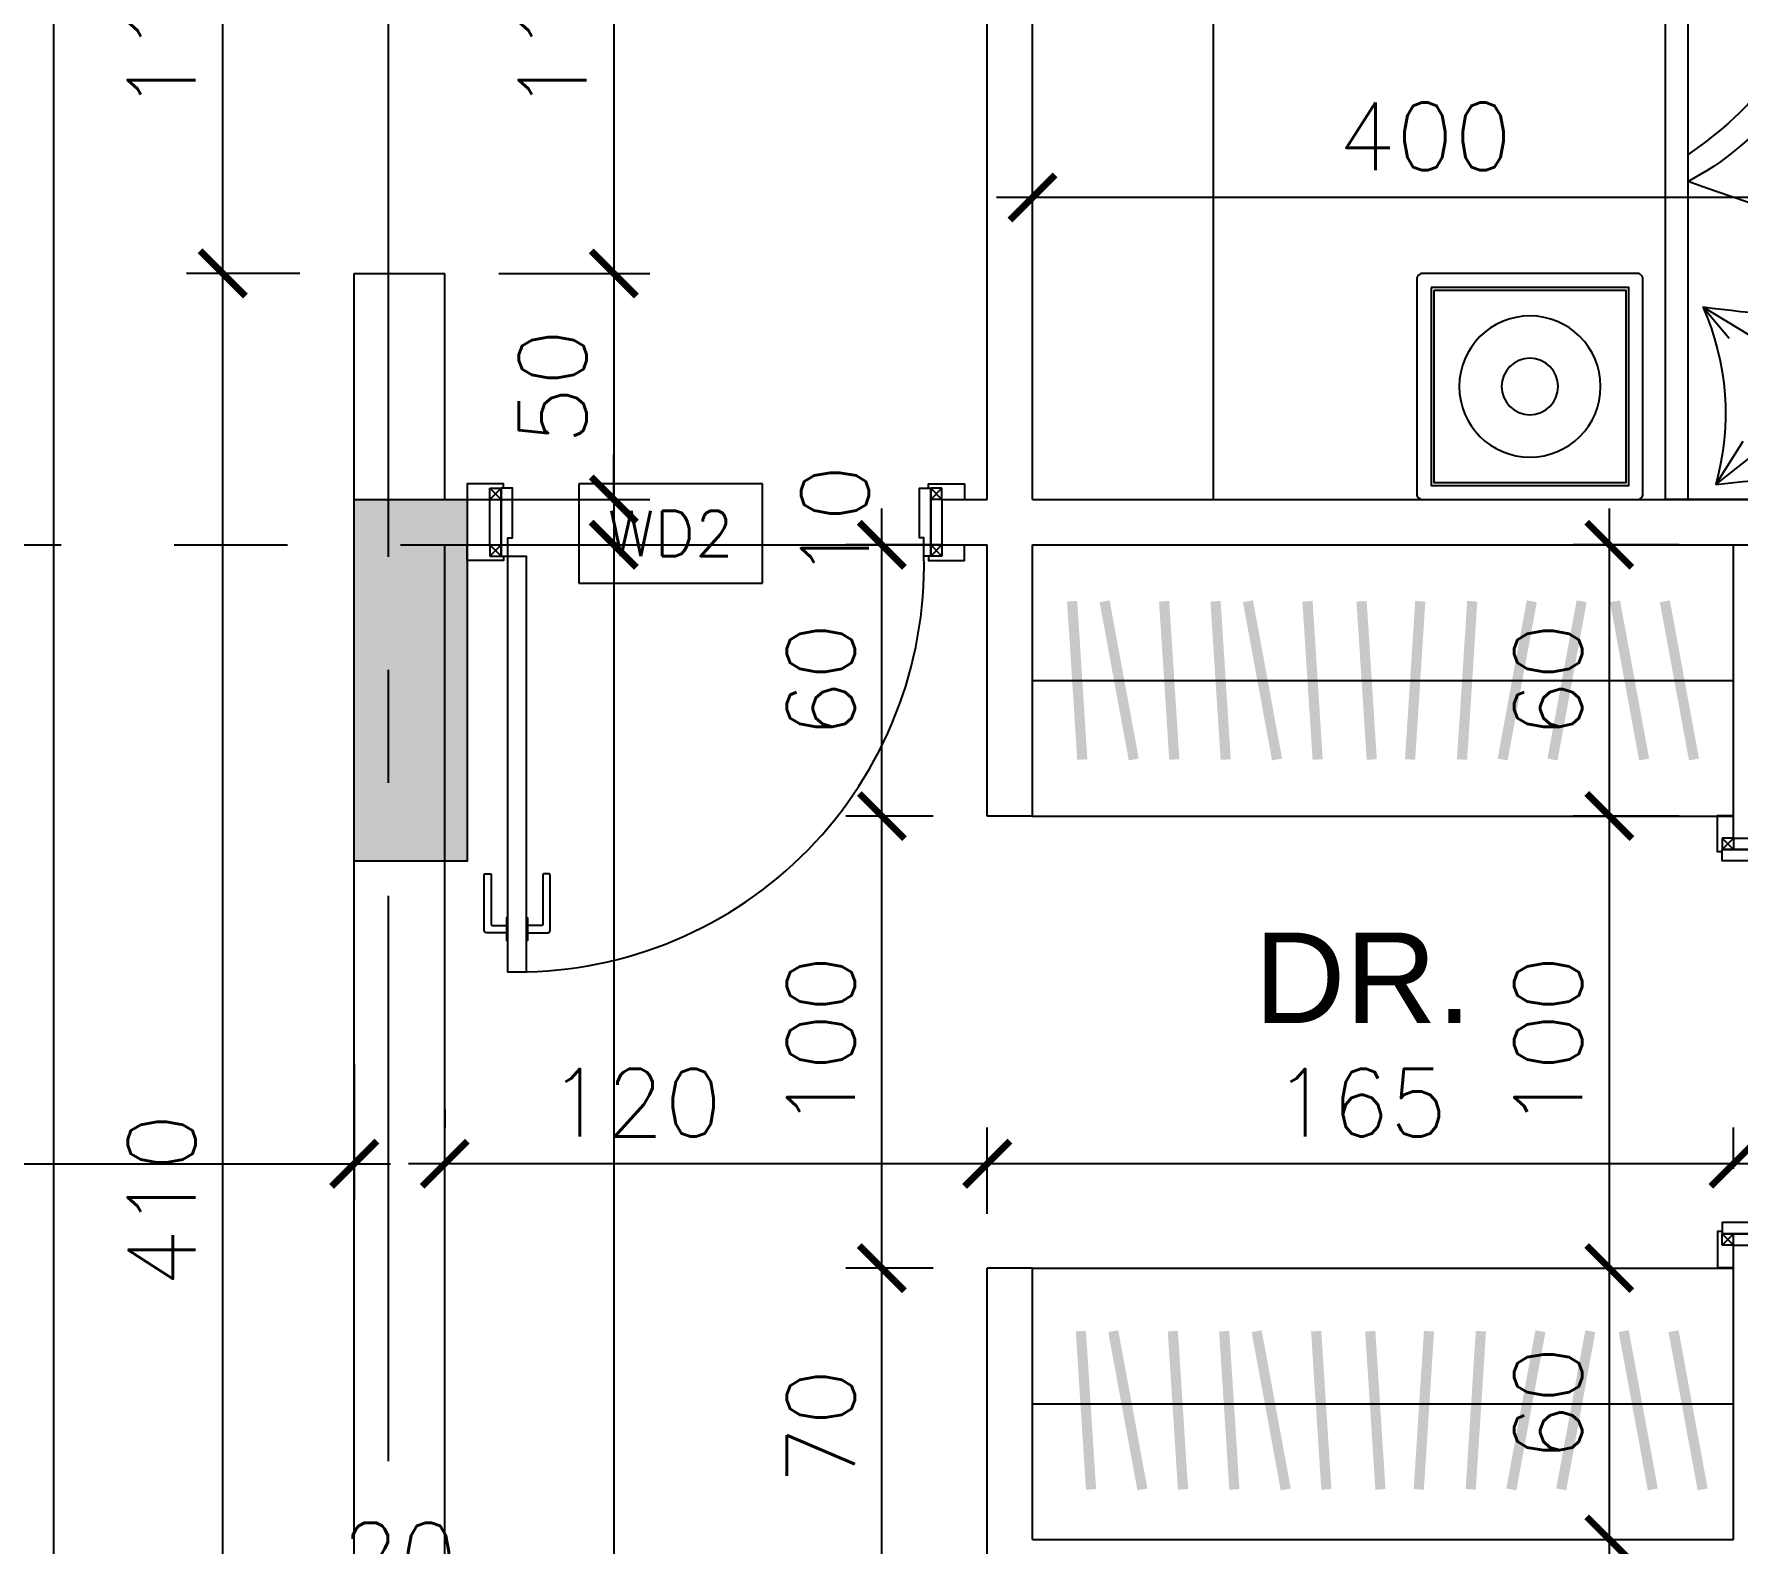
# Model space of a CAD drawing. Header units: centimetres. Extents: x -3744 to 3813, y -6963 to 3597.
# Drawn here: x -945.8 to -569, y 1252 to 1586 of the extents above; entities that cross this region are included whole.
import ezdxf

# ---------------------------------------------------------------- set-up
doc = ezdxf.new("R2010")
doc.units = ezdxf.units.CM
doc.header["$LTSCALE"] = 100
doc.header["$MEASUREMENT"] = 0
doc.linetypes.add('GRID$0$GRID$0$XREF GRID$0$GRIDS$0$CENTER', pattern=[2, 1.25, -0.25, 0.25, -0.25])
for name, color, linetype in [('A0-01 FLOOR PLANS$0$CAB', 1, 'Continuous'), ('A0-01 FLOOR PLANS$0$CABINET', 4, 'Continuous'), ('A0-01 FLOOR PLANS$0$CAR', 1, 'Continuous'), ('A0-01 FLOOR PLANS$0$DIM IN', 1, 'Continuous'), ('A0-01 FLOOR PLANS$0$DOOR', 1, 'Continuous'), ('A0-01 FLOOR PLANS$0$FURNITURE', 111, 'Continuous'), ('A0-01 FLOOR PLANS$0$TEXT', 3, 'Continuous'), ('A0-01 FLOOR PLANS$0$TEXT-SCHED', 3, 'Continuous'), ('A0-01 FLOOR PLANS$0$WALL-01', 7, 'Continuous'), ('A0-01 FLOOR PLANS$0$WINDOW', 1, 'Continuous'), ('GRID$0$XREF GRID', 11, 'GRID$0$GRID$0$XREF GRID$0$GRIDS$0$CENTER'), ('SOURROUNDING$0$DIM IN', 1, 'Continuous'), ('SOURROUNDING$0$KERBSTONE', 11, 'Continuous'), ('WALL-03', 2, 'Continuous'), ('XREF GF COL$0$COLUMN', 6, 'Continuous'), ('XREF GF COL$0$COLUMN HATCH', 201, 'Continuous')]:
    doc.layers.add(name, color=color, linetype=linetype)
doc.styles.add('A0-01 FLOOR PLANS$0$22', font='romans.shx')
doc.styles.add('A0-01 FLOOR PLANS$0$A0-01 GROUND FLOOR PLAN - For Entry modification$0$ROMANS', font='romans')
doc.styles.add('A0-01 FLOOR PLANS$0$ART-PS-1', font='arial.ttf', dxfattribs={"height": 20})
doc.dimstyles.new('A0-01 FLOOR PLANS$0$100', dxfattribs={"dimtxt": 15, "dimasz": 10, "dimexe": 8, "dimexo": 12, "dimgap": 6, "dimtad": 1, "dimdec": 0, "dimzin": 0, "dimdsep": 46, "dimtxsty": 'A0-01 FLOOR PLANS$0$22', "dimblk": 'A0-01 FLOOR PLANS$0$_ARCHTICK', "dimcen": 30, "dimdle": 8, "dimclrd": 1, "dimclre": 1, "dimclrt": 2, "dimadec": 0, "dimazin": 0, "dimtfac": 1, "dimtdec": 0, "dimtmove": 2, "dimatfit": 3, "dimldrblk": 'A0-01 FLOOR PLANS$0$_OBLIQUE', "dimfxl": 100, "dimtolj": 1, "dimtzin": 0, "dimarcsym": 0})
doc.dimstyles.new('A0-01 FLOOR PLANS$0$A0-01 GROUND FLOOR PLAN - For Entry modification$0$text', dxfattribs={"dimtxt": 18, "dimasz": 10, "dimexe": 10, "dimexo": 10, "dimgap": -6, "dimtad": 1, "dimtih": 1, "dimtoh": 1, "dimdec": 0, "dimdsep": 46, "dimtxsty": 'A0-01 FLOOR PLANS$0$A0-01 GROUND FLOOR PLAN - For Entry modification$0$ROMANS', "dimblk1": 'A0-01 FLOOR PLANS$0$A0-01 GROUND FLOOR PLAN - For Entry modification$0$_ARCHTICK', "dimblk2": 'A0-01 FLOOR PLANS$0$A0-01 GROUND FLOOR PLAN - For Entry modification$0$_ARCHTICK', "dimsah": 1, "dimcen": 25, "dimdle": 10, "dimse1": 1, "dimse2": 1, "dimsd1": 1, "dimsd2": 1, "dimclrd": 1, "dimclre": 1, "dimclrt": 2, "dimadec": 0, "dimazin": 0, "dimtfac": 1, "dimtdec": 0, "dimtmove": 2, "dimatfit": 3, "dimldrblk": 'A0-01 FLOOR PLANS$0$A0-01 GROUND FLOOR PLAN - For Entry modification$0$_ARCHTICK', "dimfxl": 1, "dimtolj": 1, "dimtzin": 0, "dimarcsym": 0})

# ---------------------------------------------------------------- blocks, each defined once
blk = doc.blocks.new('XREF GF COL')
at = {"layer": 'XREF GF COL$0$COLUMN HATCH'}
blk.add_hatch(color=256, dxfattribs=at).paths.add_polyline_path([(-11264.7, 1448), (-11289.7, 1448), (-11289.7, 1368), (-11264.7, 1368)])
at = {"layer": 'XREF GF COL$0$COLUMN'}
blk.add_lwpolyline([(-11289.7, 1448), (-11264.7, 1448), (-11264.7, 1368), (-11289.7, 1368)], close=True, dxfattribs=at)
blk = doc.blocks.new('GRID')
at = {"layer": 'GRID$0$XREF GRID'}
for p, q in [((-972.5, 2960.33, 0), (-972.5, 522.76)), ((-1969.8, 1438), (-230.24, 1438))]:
    blk.add_line(p, q, dxfattribs=at)
blk = doc.blocks.new('A0-01 FLOOR PLANS$0$Fur_Bed_200x160_01')
for p, q in [((-68.91, -3.34), (-58.12, -11.81)), ((-68.91, -3.34), (-62.83, -12.93)), ((-4.67, -3.34), (-17.88, -10.68)), ((-4.67, -3.34), (-11.07, -13.05)), ((4.67, -3.34), (11.07, -13.05)), ((4.67, -3.34), (17.88, -10.68)), ((68.91, -3.34), (58.12, -11.81)), ((68.91, -3.34), (62.83, -12.93)), ((-71.79, -42.65), (-65.95, -35.73)), ((-71.79, -42.65), (-61.28, -36.25)), ((-4.67, -42.65), (-18.75, -34.35)), ((4.67, -42.65), (18.75, -34.35)), ((71.79, -42.65), (61.28, -36.25)), ((71.79, -42.65), (65.95, -35.73)), ((75, -54.06), (32.12, -54.06)), ((32.59, -145), (32.59, -54.06)), ((37.59, -195), (37.59, -54.06)), ((42.59, -145), (42.59, -54.06)), ((32.59, -145), (-75, -145)), ((75, -145), (42.59, -145)), ((-75, -150), (75, -150)), ((32.59, -155), (-75, -155)), ((32.59, -195), (32.59, -155)), ((75, -155), (42.59, -155)), ((42.59, -195), (42.59, -155))]:
    blk.add_line(p, q)
blk.add_lwpolyline([(-80, 0), (-80, -200), (80, -200), (80, 0)], close=True)
blk.add_lwpolyline([(-75, 0), (-75, -195), (75, -195), (75, 0)])
for points in [[(-71.79, -42.65, 0.175461), (-68.91, -3.34)], [(-68.91, -3.34, 0.059544), (-4.67, -3.34)], [(-4.67, -42.65, -0.248743), (-4.67, -3.34)], [(68.91, -3.34, -0.059544), (4.67, -3.34)], [(4.67, -42.65, 0.248743), (4.67, -3.34)], [(71.79, -42.65, -0.175461), (68.91, -3.34)], [(-71.79, -42.65, -0.069628), (-4.67, -42.65)], [(71.79, -42.65, 0.069628), (4.67, -42.65)], [(75, -49.06), (31.73, -49.06, 0.27978), (-43.93, -109.32, 0.210515), (-75, -70.38)]]:
    blk.add_lwpolyline(points, format="xyb")
for centre, radius, start, end in [((44.13, -388.98), 340.14, 92.0894, 110.5014), ((46.89, -148.7), 95.79, 98.8752, 160.4252), ((-122.14, -145.92), 84.06, 20.4105, 55.8901)]:
    blk.add_arc(centre, radius, start, end)
blk = doc.blocks.new('A0-01 FLOOR PLANS$0$CT2')
at = {"layer": 'A0-01 FLOOR PLANS$0$FURNITURE'}
blk.add_lwpolyline([(-0.88, -0.37), (-48.38, -0.37, -0.414214), (-49.63, 0.88), (-49.63, 48.38, -0.414214), (-48.38, 49.63), (-0.88, 49.63, -0.414214), (0.37, 48.38), (0.37, 0.88, -0.414214)], format="xyb", close=True, dxfattribs=at)
for points in [[(-2.76, 2.76), (-46.51, 2.76), (-46.51, 46.51), (-2.76, 46.51)], [(-3.38, 3.38), (-45.88, 3.38), (-45.88, 45.88), (-3.38, 45.88)]]:
    blk.add_lwpolyline(points, close=True, dxfattribs=at)
for radius in [15.62, 6.25]:
    blk.add_circle((-24.63, 24.63), radius, dxfattribs=at)
blk = doc.blocks.new('*D1930')
at = {"layer": 'A0-01 FLOOR PLANS$0$TEXT-SCHED', "color": 1, "lineweight": -2, "transparency": 16777216}
for p, q in [((-889.73, 1451.51), (-930.3, 1451.51)), ((-930.3, 1451.51), (-930.3, 1429.51)), ((-889.73, 1429.51), (-889.73, 1451.51)), ((-930.3, 1429.51), (-889.73, 1429.51))]:
    blk.add_line(p, q, dxfattribs=at)
at = {"layer": 'Defpoints', "color": 0, "transparency": 16777216}
blk.add_point((-910.01, 1440.51), dxfattribs=at)
blk.add_point((-910.01, 1440.51), dxfattribs=at)
blk.add_point((-910.01, 1440.51), dxfattribs=at)
at = {"layer": 'A0-01 FLOOR PLANS$0$TEXT-SCHED', "color": 2, "transparency": 16777216, "insert": (-910.01, 1440.51), "char_height": 8, "width": 47.1429, "attachment_point": 5, "style": 'A0-01 FLOOR PLANS$0$A0-01 GROUND FLOOR PLAN - For Entry modification$0$ROMANS'}
blk.add_mtext('\\A1;{\\H1.25x;WD2}', dxfattribs=at)
blk = doc.blocks.new('A0-01 FLOOR PLANS$0$A0-01 GROUND FLOOR PLAN - For Entry modification$0$_ARCHTICK')
at = {"color": 0, "linetype": 'ByBlock', "const_width": 0.15}
blk.add_lwpolyline([(-0.5, -0.5), (0.5, 0.5)], dxfattribs=at)
blk = doc.blocks.new('A0-01 FLOOR PLANS$0$_ARCHTICK')
at = {"color": 0, "linetype": 'ByBlock', "const_width": 0.15}
blk.add_lwpolyline([(-0.5, -0.5), (0.5, 0.5)], dxfattribs=at)
blk = doc.blocks.new('*D1956')
at = {"layer": 'A0-01 FLOOR PLANS$0$DIM IN', "color": 1, "lineweight": -2, "transparency": 16777216}
for p, q in [((-1046.47, 1080), (-1046.47, 2136.07)), ((-1036.85, 2128.07), (-1054.47, 2128.07)), ((-1036.85, 1088), (-1054.47, 1088))]:
    blk.add_line(p, q, dxfattribs=at)
at = {"layer": 'Defpoints', "color": 0, "transparency": 16777216}
for p in [(-1046.47, 2128.07), (-1024.85, 2128.07), (-1024.85, 1088)]:
    blk.add_point(p, dxfattribs=at)
at = {"layer": 'A0-01 FLOOR PLANS$0$DIM IN', "color": 1, "lineweight": -2, "transparency": 16777216, "xscale": 10, "yscale": 10, "zscale": 10}
for p, rotation in [((-1046.47, 2128.07), 90), ((-1046.47, 1088), 270)]:
    blk.add_blockref('A0-01 FLOOR PLANS$0$_ARCHTICK', p, dxfattribs=dict(at, rotation=rotation))
at = {"layer": 'A0-01 FLOOR PLANS$0$DIM IN', "color": 2, "transparency": 16777216, "insert": (-1059.97, 1608.04), "char_height": 15, "attachment_point": 5, "rotation": 90, "style": 'A0-01 FLOOR PLANS$0$22'}
blk.add_mtext('\\A1;1040', dxfattribs=at)
blk = doc.blocks.new('A0-01 FLOOR PLANS$0$_OBLIQUE')
at = {"color": 0, "linetype": 'ByBlock'}
blk.add_line((-0.5, -0.5), (0.5, 0.5), dxfattribs=at)
blk = doc.blocks.new('*D1909')
at = {"layer": 'A0-01 FLOOR PLANS$0$DIM IN', "color": 1, "lineweight": -2, "transparency": 16777216}
for p, q in [((-863.32, 1200), (-863.32, 1286)), ((-852, 1278), (-871.32, 1278)), ((-852, 1208), (-871.32, 1208))]:
    blk.add_line(p, q, dxfattribs=at)
at = {"layer": 'Defpoints', "color": 0, "transparency": 16777216}
for p in [(-863.32, 1278), (-840, 1278), (-840, 1208)]:
    blk.add_point(p, dxfattribs=at)
at = {"layer": 'A0-01 FLOOR PLANS$0$DIM IN', "color": 1, "lineweight": -2, "transparency": 16777216, "xscale": 10, "yscale": 10, "zscale": 10}
for p, rotation in [((-863.32, 1278), 90), ((-863.32, 1208), 270)]:
    blk.add_blockref('A0-01 FLOOR PLANS$0$_ARCHTICK', p, dxfattribs=dict(at, rotation=rotation))
at = {"layer": 'A0-01 FLOOR PLANS$0$DIM IN', "color": 2, "transparency": 16777216, "insert": (-876.82, 1243), "char_height": 15, "attachment_point": 5, "rotation": 90, "style": 'A0-01 FLOOR PLANS$0$22'}
blk.add_mtext('\\A1;70', dxfattribs=at)
blk = doc.blocks.new('*D1910')
at = {"layer": 'A0-01 FLOOR PLANS$0$DIM IN', "color": 1, "lineweight": -2, "transparency": 16777216}
for p, q in [((-863.32, 1270), (-863.32, 1386)), ((-852, 1378), (-871.32, 1378)), ((-852, 1278), (-871.32, 1278))]:
    blk.add_line(p, q, dxfattribs=at)
at = {"layer": 'Defpoints', "color": 0, "transparency": 16777216}
for p in [(-863.32, 1378), (-840, 1378), (-840, 1278)]:
    blk.add_point(p, dxfattribs=at)
at = {"layer": 'A0-01 FLOOR PLANS$0$DIM IN', "color": 1, "lineweight": -2, "transparency": 16777216, "xscale": 10, "yscale": 10, "zscale": 10}
for p, rotation in [((-863.32, 1378), 90), ((-863.32, 1278), 270)]:
    blk.add_blockref('A0-01 FLOOR PLANS$0$_ARCHTICK', p, dxfattribs=dict(at, rotation=rotation))
at = {"layer": 'A0-01 FLOOR PLANS$0$DIM IN', "color": 2, "transparency": 16777216, "insert": (-876.82, 1328), "char_height": 15, "attachment_point": 5, "rotation": 90, "style": 'A0-01 FLOOR PLANS$0$22'}
blk.add_mtext('\\A1;100', dxfattribs=at)
blk = doc.blocks.new('*D1911')
at = {"layer": 'A0-01 FLOOR PLANS$0$DIM IN', "color": 1, "lineweight": -2, "transparency": 16777216}
for p, q in [((-863.32, 1370), (-863.32, 1446)), ((-852, 1438), (-871.32, 1438)), ((-852, 1378), (-871.32, 1378))]:
    blk.add_line(p, q, dxfattribs=at)
at = {"layer": 'Defpoints', "color": 0, "transparency": 16777216}
for p in [(-863.32, 1438), (-840, 1438), (-840, 1378)]:
    blk.add_point(p, dxfattribs=at)
at = {"layer": 'A0-01 FLOOR PLANS$0$DIM IN', "color": 1, "lineweight": -2, "transparency": 16777216, "xscale": 10, "yscale": 10, "zscale": 10}
for p, rotation in [((-863.32, 1438), 90), ((-863.32, 1378), 270)]:
    blk.add_blockref('A0-01 FLOOR PLANS$0$_ARCHTICK', p, dxfattribs=dict(at, rotation=rotation))
at = {"layer": 'A0-01 FLOOR PLANS$0$DIM IN', "color": 2, "transparency": 16777216, "insert": (-876.82, 1408), "char_height": 15, "attachment_point": 5, "rotation": 90, "style": 'A0-01 FLOOR PLANS$0$22'}
blk.add_mtext('\\A1;60', dxfattribs=at)
blk = doc.blocks.new('*D1912')
at = {"layer": 'A0-01 FLOOR PLANS$0$DIM IN', "color": 1, "lineweight": -2, "transparency": 16777216}
for p, q in [((-702.45, 1446), (-702.45, 1370)), ((-687, 1438), (-710.45, 1438)), ((-687, 1378), (-710.45, 1378))]:
    blk.add_line(p, q, dxfattribs=at)
at = {"layer": 'Defpoints', "color": 0, "transparency": 16777216}
for p in [(-675, 1438), (-702.45, 1378), (-675, 1378)]:
    blk.add_point(p, dxfattribs=at)
at = {"layer": 'A0-01 FLOOR PLANS$0$DIM IN', "color": 1, "lineweight": -2, "transparency": 16777216, "xscale": 10, "yscale": 10, "zscale": 10}
for p, rotation in [((-702.45, 1438), 90), ((-702.45, 1378), 270)]:
    blk.add_blockref('A0-01 FLOOR PLANS$0$_ARCHTICK', p, dxfattribs=dict(at, rotation=rotation))
at = {"layer": 'A0-01 FLOOR PLANS$0$DIM IN', "color": 2, "transparency": 16777216, "insert": (-715.95, 1408), "char_height": 15, "attachment_point": 5, "rotation": 90, "style": 'A0-01 FLOOR PLANS$0$22'}
blk.add_mtext('\\A1;60', dxfattribs=at)
blk = doc.blocks.new('*D1913')
at = {"layer": 'A0-01 FLOOR PLANS$0$DIM IN', "color": 1, "lineweight": -2, "transparency": 16777216}
for p, q in [((-702.45, 1386), (-702.45, 1270)), ((-687, 1378), (-710.45, 1378)), ((-714.45, 1278), (-710.45, 1278))]:
    blk.add_line(p, q, dxfattribs=at)
at = {"layer": 'Defpoints', "color": 0, "transparency": 16777216}
for p in [(-675, 1378), (-702.45, 1278), (-702.45, 1278)]:
    blk.add_point(p, dxfattribs=at)
at = {"layer": 'A0-01 FLOOR PLANS$0$DIM IN', "color": 1, "lineweight": -2, "transparency": 16777216, "xscale": 10, "yscale": 10, "zscale": 10}
for p, rotation in [((-702.45, 1378), 90), ((-702.45, 1278), 270)]:
    blk.add_blockref('A0-01 FLOOR PLANS$0$_ARCHTICK', p, dxfattribs=dict(at, rotation=rotation))
at = {"layer": 'A0-01 FLOOR PLANS$0$DIM IN', "color": 2, "transparency": 16777216, "insert": (-715.95, 1328), "char_height": 15, "attachment_point": 5, "rotation": 90, "style": 'A0-01 FLOOR PLANS$0$22'}
blk.add_mtext('\\A1;100', dxfattribs=at)
blk = doc.blocks.new('*D1914')
at = {"layer": 'A0-01 FLOOR PLANS$0$DIM IN', "color": 1, "lineweight": -2, "transparency": 16777216}
for p, q in [((-702.45, 1286), (-702.45, 1210)), ((-714.45, 1278), (-710.45, 1278)), ((-714.45, 1218), (-710.45, 1218))]:
    blk.add_line(p, q, dxfattribs=at)
at = {"layer": 'Defpoints', "color": 0, "transparency": 16777216}
for p in [(-702.45, 1278), (-702.45, 1218), (-702.45, 1218)]:
    blk.add_point(p, dxfattribs=at)
at = {"layer": 'A0-01 FLOOR PLANS$0$DIM IN', "color": 1, "lineweight": -2, "transparency": 16777216, "xscale": 10, "yscale": 10, "zscale": 10}
for p, rotation in [((-702.45, 1278), 90), ((-702.45, 1218), 270)]:
    blk.add_blockref('A0-01 FLOOR PLANS$0$_ARCHTICK', p, dxfattribs=dict(at, rotation=rotation))
at = {"layer": 'A0-01 FLOOR PLANS$0$DIM IN', "color": 2, "transparency": 16777216, "insert": (-715.95, 1248), "char_height": 15, "attachment_point": 5, "rotation": 90, "style": 'A0-01 FLOOR PLANS$0$22'}
blk.add_mtext('\\A1;60', dxfattribs=at)
blk = doc.blocks.new('*D1916')
at = {"layer": 'A0-01 FLOOR PLANS$0$DIM IN', "color": 1, "lineweight": -2, "transparency": 16777216}
for p, q in [((-840, 1290), (-840, 1309.08)), ((-675, 1300), (-675, 1309.08)), ((-667, 1301.08), (-848, 1301.08))]:
    blk.add_line(p, q, dxfattribs=at)
at = {"layer": 'Defpoints', "color": 0, "transparency": 16777216}
for p in [(-840, 1301.08), (-675, 1288), (-840, 1278)]:
    blk.add_point(p, dxfattribs=at)
at = {"layer": 'A0-01 FLOOR PLANS$0$DIM IN', "color": 1, "lineweight": -2, "transparency": 16777216, "xscale": 10, "yscale": 10, "zscale": 10, "rotation": 180}
blk.add_blockref('A0-01 FLOOR PLANS$0$_ARCHTICK', (-840, 1301.08), dxfattribs=at)
at = {"layer": 'A0-01 FLOOR PLANS$0$DIM IN', "color": 1, "lineweight": -2, "transparency": 16777216, "xscale": 10, "yscale": 10, "zscale": 10}
blk.add_blockref('A0-01 FLOOR PLANS$0$_ARCHTICK', (-675, 1301.08), dxfattribs=at)
at = {"layer": 'A0-01 FLOOR PLANS$0$DIM IN', "color": 2, "transparency": 16777216, "insert": (-757.5, 1314.58), "char_height": 15, "attachment_point": 5, "style": 'A0-01 FLOOR PLANS$0$22'}
blk.add_mtext('\\A1;165', dxfattribs=at)
blk = doc.blocks.new('*D1917')
at = {"layer": 'A0-01 FLOOR PLANS$0$DIM IN', "color": 1, "lineweight": -2, "transparency": 16777216}
for p, q in [((-960, 1313.08), (-960, 1309.08)), ((-840, 1290), (-840, 1309.08)), ((-832, 1301.08), (-968, 1301.08))]:
    blk.add_line(p, q, dxfattribs=at)
at = {"layer": 'Defpoints', "color": 0, "transparency": 16777216}
for p in [(-960, 1301.08), (-960, 1301.08), (-840, 1278)]:
    blk.add_point(p, dxfattribs=at)
at = {"layer": 'A0-01 FLOOR PLANS$0$DIM IN', "color": 1, "lineweight": -2, "transparency": 16777216, "xscale": 10, "yscale": 10, "zscale": 10, "rotation": 180}
blk.add_blockref('A0-01 FLOOR PLANS$0$_ARCHTICK', (-960, 1301.08), dxfattribs=at)
at = {"layer": 'A0-01 FLOOR PLANS$0$DIM IN', "color": 1, "lineweight": -2, "transparency": 16777216, "xscale": 10, "yscale": 10, "zscale": 10}
blk.add_blockref('A0-01 FLOOR PLANS$0$_ARCHTICK', (-840, 1301.08), dxfattribs=at)
at = {"layer": 'A0-01 FLOOR PLANS$0$DIM IN', "color": 2, "transparency": 16777216, "insert": (-917.89, 1314.58), "char_height": 15, "attachment_point": 5, "style": 'A0-01 FLOOR PLANS$0$22'}
blk.add_mtext('\\A1;120', dxfattribs=at)
blk = doc.blocks.new('*D1918')
at = {"layer": 'A0-01 FLOOR PLANS$0$DIM IN', "color": 1, "lineweight": -2, "transparency": 16777216}
for p, q in [((-830, 1504.91), (-830, 1522.82)), ((-430, 1504.91), (-430, 1522.82)), ((-422, 1514.82), (-838, 1514.82))]:
    blk.add_line(p, q, dxfattribs=at)
at = {"layer": 'Defpoints', "color": 0, "transparency": 16777216}
for p in [(-830, 1514.82), (-830, 1492.91), (-430, 1492.91)]:
    blk.add_point(p, dxfattribs=at)
at = {"layer": 'A0-01 FLOOR PLANS$0$DIM IN', "color": 1, "lineweight": -2, "transparency": 16777216, "xscale": 10, "yscale": 10, "zscale": 10, "rotation": 180}
blk.add_blockref('A0-01 FLOOR PLANS$0$_ARCHTICK', (-830, 1514.82), dxfattribs=at)
at = {"layer": 'A0-01 FLOOR PLANS$0$DIM IN', "color": 1, "lineweight": -2, "transparency": 16777216, "xscale": 10, "yscale": 10, "zscale": 10}
blk.add_blockref('A0-01 FLOOR PLANS$0$_ARCHTICK', (-430, 1514.82), dxfattribs=at)
at = {"layer": 'A0-01 FLOOR PLANS$0$DIM IN', "color": 2, "transparency": 16777216, "insert": (-743.23, 1528.32), "char_height": 15, "attachment_point": 5, "style": 'A0-01 FLOOR PLANS$0$22'}
blk.add_mtext('\\A1;400', dxfattribs=at)
blk = doc.blocks.new('*D2018')
at = {"layer": 'A0-01 FLOOR PLANS$0$DIM IN', "color": 1, "lineweight": -2, "transparency": 16777216}
for p, q in [((-980, 1186.7), (-980, 1182.7)), ((-960, 1186.7), (-960, 1182.7)), ((-952, 1174.7), (-988, 1174.7))]:
    blk.add_line(p, q, dxfattribs=at)
at = {"layer": 'Defpoints', "color": 0, "transparency": 16777216}
for p in [(-980, 1174.7), (-980, 1174.7), (-960, 1174.7)]:
    blk.add_point(p, dxfattribs=at)
at = {"layer": 'A0-01 FLOOR PLANS$0$DIM IN', "color": 1, "lineweight": -2, "transparency": 16777216, "xscale": 10, "yscale": 10, "zscale": 10, "rotation": 180}
blk.add_blockref('A0-01 FLOOR PLANS$0$_ARCHTICK', (-980, 1174.7), dxfattribs=at)
at = {"layer": 'A0-01 FLOOR PLANS$0$DIM IN', "color": 1, "lineweight": -2, "transparency": 16777216, "xscale": 10, "yscale": 10, "zscale": 10}
blk.add_blockref('A0-01 FLOOR PLANS$0$_ARCHTICK', (-960, 1174.7), dxfattribs=at)
at = {"layer": 'A0-01 FLOOR PLANS$0$DIM IN', "color": 2, "transparency": 16777216, "insert": (-970, 1214.2), "char_height": 15, "attachment_point": 5, "style": 'A0-01 FLOOR PLANS$0$22'}
blk.add_mtext('\\A1;20', dxfattribs=at)
blk = doc.blocks.new('*D2031')
at = {"layer": 'A0-01 FLOOR PLANS$0$DIM IN', "color": 1, "lineweight": -2, "transparency": 16777216}
for p, q in [((-922.61, 1616), (-922.61, 1490)), ((-948, 1608), (-914.61, 1608)), ((-948, 1498), (-914.61, 1498))]:
    blk.add_line(p, q, dxfattribs=at)
at = {"layer": 'Defpoints', "color": 0, "transparency": 16777216}
for p in [(-960, 1608), (-960, 1498), (-922.61, 1498)]:
    blk.add_point(p, dxfattribs=at)
at = {"layer": 'A0-01 FLOOR PLANS$0$DIM IN', "color": 1, "lineweight": -2, "transparency": 16777216, "xscale": 10, "yscale": 10, "zscale": 10}
for p, rotation in [((-922.61, 1608), 90), ((-922.61, 1498), 270)]:
    blk.add_blockref('A0-01 FLOOR PLANS$0$_ARCHTICK', p, dxfattribs=dict(at, rotation=rotation))
at = {"layer": 'A0-01 FLOOR PLANS$0$DIM IN', "color": 2, "transparency": 16777216, "insert": (-936.11, 1553), "char_height": 15, "attachment_point": 5, "rotation": 90, "style": 'A0-01 FLOOR PLANS$0$22'}
blk.add_mtext('\\A1;110', dxfattribs=at)
blk = doc.blocks.new('*D2032')
at = {"layer": 'A0-01 FLOOR PLANS$0$DIM IN', "color": 1, "lineweight": -2, "transparency": 16777216}
for p, q in [((-922.61, 1506), (-922.61, 1440)), ((-948, 1498), (-914.61, 1498)), ((-948, 1448), (-914.61, 1448))]:
    blk.add_line(p, q, dxfattribs=at)
at = {"layer": 'Defpoints', "color": 0, "transparency": 16777216}
for p in [(-960, 1498), (-960, 1448), (-922.61, 1448)]:
    blk.add_point(p, dxfattribs=at)
at = {"layer": 'A0-01 FLOOR PLANS$0$DIM IN', "color": 1, "lineweight": -2, "transparency": 16777216, "xscale": 10, "yscale": 10, "zscale": 10}
for p, rotation in [((-922.61, 1498), 90), ((-922.61, 1448), 270)]:
    blk.add_blockref('A0-01 FLOOR PLANS$0$_ARCHTICK', p, dxfattribs=dict(at, rotation=rotation))
at = {"layer": 'A0-01 FLOOR PLANS$0$DIM IN', "color": 2, "transparency": 16777216, "insert": (-936.11, 1473), "char_height": 15, "attachment_point": 5, "rotation": 90, "style": 'A0-01 FLOOR PLANS$0$22'}
blk.add_mtext('\\A1;50', dxfattribs=at)
blk = doc.blocks.new('*D2033')
at = {"layer": 'A0-01 FLOOR PLANS$0$DIM IN', "color": 1, "lineweight": -2, "transparency": 16777216}
for p, q in [((-922.61, 1448), (-922.61, 1458)), ((-948, 1448), (-914.61, 1448)), ((-922.61, 1448), (-922.61, 1438)), ((-943, 1438), (-914.61, 1438)), ((-922.61, 1438), (-922.61, 1428))]:
    blk.add_line(p, q, dxfattribs=at)
at = {"layer": 'Defpoints', "color": 0, "transparency": 16777216}
for p in [(-960, 1448), (-955, 1438), (-922.61, 1438)]:
    blk.add_point(p, dxfattribs=at)
at = {"layer": 'A0-01 FLOOR PLANS$0$DIM IN', "color": 1, "lineweight": -2, "transparency": 16777216, "xscale": 10, "yscale": 10, "zscale": 10}
for p, rotation in [((-922.61, 1448), 270), ((-922.61, 1438), 90)]:
    blk.add_blockref('A0-01 FLOOR PLANS$0$_ARCHTICK', p, dxfattribs=dict(at, rotation=rotation))
at = {"layer": 'A0-01 FLOOR PLANS$0$DIM IN', "color": 2, "transparency": 16777216, "insert": (-873.68, 1443), "char_height": 15, "attachment_point": 5, "rotation": 90, "style": 'A0-01 FLOOR PLANS$0$22'}
blk.add_mtext('\\A1;10', dxfattribs=at)
blk = doc.blocks.new('*D2034')
at = {"layer": 'A0-01 FLOOR PLANS$0$DIM IN', "color": 1, "lineweight": -2, "transparency": 16777216}
for p, q in [((-922.61, 1446), (-922.61, 780)), ((-943, 1438), (-914.61, 1438)), ((-915.89, 788), (-914.61, 788))]:
    blk.add_line(p, q, dxfattribs=at)
at = {"layer": 'Defpoints', "color": 0, "transparency": 16777216}
for p in [(-955, 1438), (-927.89, 788), (-922.61, 788)]:
    blk.add_point(p, dxfattribs=at)
at = {"layer": 'A0-01 FLOOR PLANS$0$DIM IN', "color": 1, "lineweight": -2, "transparency": 16777216, "xscale": 10, "yscale": 10, "zscale": 10}
for p, rotation in [((-922.61, 1438), 90), ((-922.61, 788), 270)]:
    blk.add_blockref('A0-01 FLOOR PLANS$0$_ARCHTICK', p, dxfattribs=dict(at, rotation=rotation))
at = {"layer": 'A0-01 FLOOR PLANS$0$DIM IN', "color": 2, "transparency": 16777216, "insert": (-936.11, 1113), "char_height": 15, "attachment_point": 5, "rotation": 90, "style": 'A0-01 FLOOR PLANS$0$22'}
blk.add_mtext('\\A1;650', dxfattribs=at)
blk = doc.blocks.new('*D2072')
at = {"layer": 'A0-01 FLOOR PLANS$0$DIM IN', "color": 1, "lineweight": -2, "transparency": 16777216}
for p, q in [((-1385, 1323.1), (-1385, 1293.08)), ((-980, 1323.1), (-980, 1293.08)), ((-1393, 1301.08), (-972, 1301.08))]:
    blk.add_line(p, q, dxfattribs=at)
at = {"layer": 'Defpoints', "color": 0, "transparency": 16777216}
for p in [(-1385, 1335.1), (-980, 1335.1), (-980, 1301.08)]:
    blk.add_point(p, dxfattribs=at)
at = {"layer": 'A0-01 FLOOR PLANS$0$DIM IN', "color": 1, "lineweight": -2, "transparency": 16777216, "xscale": 10, "yscale": 10, "zscale": 10, "rotation": 180}
blk.add_blockref('A0-01 FLOOR PLANS$0$_ARCHTICK', (-1385, 1301.08), dxfattribs=at)
at = {"layer": 'A0-01 FLOOR PLANS$0$DIM IN', "color": 1, "lineweight": -2, "transparency": 16777216, "xscale": 10, "yscale": 10, "zscale": 10}
blk.add_blockref('A0-01 FLOOR PLANS$0$_ARCHTICK', (-980, 1301.08), dxfattribs=at)
at = {"layer": 'A0-01 FLOOR PLANS$0$DIM IN', "color": 2, "transparency": 16777216, "insert": (-1182.5, 1314.58), "char_height": 15, "attachment_point": 5, "style": 'A0-01 FLOOR PLANS$0$22'}
blk.add_mtext('\\A1;405', dxfattribs=at)
blk = doc.blocks.new('*D2075')
at = {"layer": 'A0-01 FLOOR PLANS$0$DIM IN', "color": 1, "lineweight": -2, "transparency": 16777216}
for p, q in [((-1009.09, 1080), (-1009.09, 1506)), ((-992, 1498), (-1017.09, 1498)), ((-992, 1088), (-1017.09, 1088))]:
    blk.add_line(p, q, dxfattribs=at)
at = {"layer": 'Defpoints', "color": 0, "transparency": 16777216}
for p in [(-1009.09, 1498), (-980, 1498), (-980, 1088)]:
    blk.add_point(p, dxfattribs=at)
at = {"layer": 'A0-01 FLOOR PLANS$0$DIM IN', "color": 1, "lineweight": -2, "transparency": 16777216, "xscale": 10, "yscale": 10, "zscale": 10}
for p, rotation in [((-1009.09, 1498), 90), ((-1009.09, 1088), 270)]:
    blk.add_blockref('A0-01 FLOOR PLANS$0$_ARCHTICK', p, dxfattribs=dict(at, rotation=rotation))
at = {"layer": 'A0-01 FLOOR PLANS$0$DIM IN', "color": 2, "transparency": 16777216, "insert": (-1022.59, 1293), "char_height": 15, "attachment_point": 5, "rotation": 90, "style": 'A0-01 FLOOR PLANS$0$22'}
blk.add_mtext('\\A1;410', dxfattribs=at)
blk = doc.blocks.new('*D2076')
at = {"layer": 'A0-01 FLOOR PLANS$0$DIM IN', "color": 1, "lineweight": -2, "transparency": 16777216}
for p, q in [((-1009.09, 1490), (-1009.09, 1616)), ((-992, 1608), (-1017.09, 1608)), ((-992, 1498), (-1017.09, 1498))]:
    blk.add_line(p, q, dxfattribs=at)
at = {"layer": 'Defpoints', "color": 0, "transparency": 16777216}
for p in [(-1009.09, 1608), (-980, 1608), (-980, 1498)]:
    blk.add_point(p, dxfattribs=at)
at = {"layer": 'A0-01 FLOOR PLANS$0$DIM IN', "color": 1, "lineweight": -2, "transparency": 16777216, "xscale": 10, "yscale": 10, "zscale": 10}
for p, rotation in [((-1009.09, 1608), 90), ((-1009.09, 1498), 270)]:
    blk.add_blockref('A0-01 FLOOR PLANS$0$_ARCHTICK', p, dxfattribs=dict(at, rotation=rotation))
at = {"layer": 'A0-01 FLOOR PLANS$0$DIM IN', "color": 2, "transparency": 16777216, "insert": (-1022.59, 1553), "char_height": 15, "attachment_point": 5, "rotation": 90, "style": 'A0-01 FLOOR PLANS$0$22'}
blk.add_mtext('\\A1;110', dxfattribs=at)
blk = doc.blocks.new('A0-01 FLOOR PLANS$0$DOOR 25CM')
at = {"layer": 'A0-01 FLOOR PLANS$0$DOOR'}
blk.add_lwpolyline([(-4739.05, 1353.5), (-4735.05, 1353.5), (-4735.05, 1261.5), (-4739.05, 1261.5)], close=True, dxfattribs=at)
for points in [[(-4739.05, 1341.5), (-4739.35, 1341.5), (-4739.35, 1346.5), (-4739.05, 1346.5)], [(-4735.05, 1341.5), (-4734.75, 1341.5), (-4734.75, 1346.5), (-4735.05, 1346.5)]]:
    blk.add_lwpolyline(points, dxfattribs=at)
for points in [[(-4739.35, 1344.8), (-4743.85, 1344.8, 0.414214), (-4744.35, 1344.3), (-4744.35, 1332, 0.414214), (-4744.15, 1331.8), (-4742.95, 1331.8, 0.414214), (-4742.75, 1332), (-4742.75, 1343, -0.414214), (-4742.55, 1343.2), (-4739.35, 1343.2)], [(-4734.75, 1344.8), (-4730.26, 1344.8, -0.414214), (-4729.76, 1344.3), (-4729.76, 1332, -0.414214), (-4729.96, 1331.8), (-4731.16, 1331.8, -0.414214), (-4731.36, 1332), (-4731.36, 1343, 0.414214), (-4731.56, 1343.2), (-4734.75, 1343.2)]]:
    blk.add_lwpolyline(points, format="xyb", dxfattribs=at)
blk.add_arc((-4737.11, 1263.56), 89.94, 89.9604, 181.3128, dxfattribs=at)
blk = doc.blocks.new('A0-01 FLOOR PLANS$0$90-10')
at = {"layer": 'A0-01 FLOOR PLANS$0$DOOR', "linetype": 'Continuous'}
for p, q in [((9747.9, -4467.93), (9747.9, -4470.43)), ((9857.88, -4467.93), (9857.88, -4470.43)), ((9747.9, -4482.93), (9747.9, -4480.43)), ((9755.4, -4482.93), (9755.4, -4480.43)), ((9850.38, -4482.93), (9850.38, -4480.43)), ((9857.88, -4482.93), (9857.88, -4480.43))]:
    blk.add_line(p, q, dxfattribs=at)
at = {"layer": 'A0-01 FLOOR PLANS$0$DOOR'}
for p, q in [((9752.9, -4470.43), (9752.9, -4467.93)), ((9752.9, -4467.93), (9755.4, -4467.93)), ((9755.4, -4467.93), (9752.9, -4470.43)), ((9755.4, -4470.43), (9752.9, -4467.93)), ((9852.88, -4467.93), (9850.38, -4467.93)), ((9850.38, -4467.93), (9852.88, -4470.43)), ((9850.38, -4470.43), (9852.88, -4467.93)), ((9852.88, -4470.43), (9852.88, -4467.93)), ((9752.9, -4470.43), (9755.4, -4470.43)), ((9852.88, -4470.43), (9850.38, -4470.43)), ((9752.9, -4480.43), (9752.9, -4482.93)), ((9755.4, -4482.93), (9752.9, -4480.43)), ((9755.4, -4480.43), (9752.9, -4482.93)), ((9752.9, -4480.43), (9755.4, -4480.43)), ((9752.9, -4482.93), (9755.4, -4482.93)), ((9850.38, -4482.93), (9852.88, -4480.43)), ((9850.38, -4480.43), (9852.88, -4482.93)), ((9852.88, -4480.43), (9850.38, -4480.43)), ((9852.88, -4482.93), (9850.38, -4482.93)), ((9852.88, -4480.43), (9852.88, -4482.93))]:
    blk.add_line(p, q, dxfattribs=at)
for points in [[(9755.9, -4467.93), (9755.9, -4466.93), (9747.9, -4466.93), (9747.9, -4467.93)], [(9755.4, -4467.93), (9755.4, -4482.93)], [(9755.4, -4467.93), (9756.9, -4467.93), (9756.9, -4471.93), (9757.9, -4471.93), (9757.9, -4482.93), (9755.4, -4482.93), (9755.4, -4467.93)], [(9850.38, -4467.93), (9848.88, -4467.93), (9848.88, -4471.93), (9847.88, -4471.93), (9847.88, -4482.93), (9850.38, -4482.93), (9850.38, -4467.93)], [(9849.88, -4467.93), (9849.88, -4466.93), (9857.88, -4466.93), (9857.88, -4467.93)], [(9850.38, -4467.93), (9850.38, -4482.93)], [(9755.9, -4482.93), (9755.9, -4483.93), (9747.9, -4483.93), (9747.9, -4482.93)], [(9849.88, -4482.93), (9849.88, -4483.93), (9857.88, -4483.93), (9857.88, -4482.93)]]:
    blk.add_lwpolyline(points, dxfattribs=at)
at = {"layer": 'A0-01 FLOOR PLANS$0$DOOR', "linetype": 'Continuous', "xscale": -1}
blk.add_blockref('A0-01 FLOOR PLANS$0$DOOR 25CM', (5021.85, -5729.43), dxfattribs=at)
blk = doc.blocks.new('A0-01 FLOOR PLANS$0$80-10')
at = {"layer": 'A0-01 FLOOR PLANS$0$DOOR', "linetype": 'Continuous'}
for p, q in [((9975.31, -4467.93), (9975.31, -4470.43)), ((10075.29, -4467.93), (10075.29, -4470.43)), ((9975.31, -4482.93), (9975.31, -4480.43)), ((9982.81, -4482.93), (9982.81, -4480.43)), ((10067.79, -4482.93), (10067.79, -4480.43)), ((10075.29, -4482.93), (10075.29, -4480.43))]:
    blk.add_line(p, q, dxfattribs=at)
at = {"layer": 'A0-01 FLOOR PLANS$0$DOOR'}
for p, q in [((9980.31, -4467.93), (9982.81, -4467.93)), ((9980.31, -4470.43), (9980.31, -4467.93)), ((9982.81, -4467.93), (9980.31, -4470.43)), ((9982.81, -4470.43), (9980.31, -4467.93)), ((10070.29, -4467.93), (10067.79, -4467.93)), ((10067.79, -4467.93), (10070.29, -4470.43)), ((10067.79, -4470.43), (10070.29, -4467.93)), ((10070.29, -4470.43), (10070.29, -4467.93)), ((9980.31, -4470.43), (9982.81, -4470.43)), ((10070.29, -4470.43), (10067.79, -4470.43)), ((9980.31, -4480.43), (9980.31, -4482.93)), ((9982.81, -4482.93), (9980.31, -4480.43)), ((9982.81, -4480.43), (9980.31, -4482.93)), ((9980.31, -4480.43), (9982.81, -4480.43)), ((9980.31, -4482.93), (9982.81, -4482.93)), ((10067.79, -4482.93), (10070.29, -4480.43)), ((10067.79, -4480.43), (10070.29, -4482.93)), ((10070.29, -4480.43), (10067.79, -4480.43)), ((10070.29, -4482.93), (10067.79, -4482.93)), ((10070.29, -4480.43), (10070.29, -4482.93))]:
    blk.add_line(p, q, dxfattribs=at)
for points in [[(9983.31, -4467.93), (9983.31, -4466.93), (9975.31, -4466.93), (9975.31, -4467.93)], [(9982.81, -4467.93), (9982.81, -4482.93)], [(9982.81, -4467.93), (9984.31, -4467.93), (9984.31, -4471.93), (9985.31, -4471.93), (9985.31, -4482.93), (9982.81, -4482.93), (9982.81, -4467.93)], [(10067.79, -4467.93), (10066.29, -4467.93), (10066.29, -4471.93), (10065.29, -4471.93), (10065.29, -4482.93), (10067.79, -4482.93), (10067.79, -4467.93)], [(10067.29, -4467.93), (10067.29, -4466.93), (10075.29, -4466.93), (10075.29, -4467.93)], [(10067.79, -4467.93), (10067.79, -4482.93)], [(9983.31, -4482.93), (9983.31, -4483.93), (9975.31, -4483.93), (9975.31, -4482.93)], [(10067.29, -4482.93), (10067.29, -4483.93), (10075.29, -4483.93), (10075.29, -4482.93)]]:
    blk.add_lwpolyline(points, dxfattribs=at)
at = {"layer": 'A0-01 FLOOR PLANS$0$DOOR', "linetype": 'Continuous', "xscale": -0.8912784107417012, "yscale": 0.8912784107417012, "zscale": 0.8912784107417012}
blk.add_blockref('A0-01 FLOOR PLANS$0$DOOR 25CM', (5764.06, -5592.28), dxfattribs=at)
blk = doc.blocks.new('A0-01 FLOOR PLANS')
at = {"layer": 'A0-01 FLOOR PLANS$0$CAB', "const_width": 2.25}
for points in [[(-821.24, 1425.5), (-818.99, 1390.5)], [(-814.06, 1425.5), (-807.62, 1390.5)], [(-800.9, 1425.5), (-798.64, 1390.5)], [(-789.53, 1425.5), (-787.28, 1390.5)], [(-782.36, 1425.5), (-775.92, 1390.5)], [(-769.19, 1425.5), (-766.94, 1390.5)], [(-757.23, 1425.5), (-754.98, 1390.5)], [(-744.25, 1425.5), (-746.5, 1390.5)], [(-732.76, 1425.5), (-735.01, 1390.5)], [(-719.59, 1425.5), (-726.03, 1390.5)], [(-708.57, 1425.5), (-715.01, 1390.5)], [(-701.18, 1425.5), (-694.74, 1390.5)], [(-690.16, 1425.5), (-683.72, 1390.5)], [(-819.31, 1264.06), (-817.06, 1229.06)], [(-812.14, 1264.06), (-805.7, 1229.06)], [(-798.97, 1264.06), (-796.72, 1229.06)], [(-787.61, 1264.06), (-785.36, 1229.06)], [(-780.43, 1264.06), (-774, 1229.06)], [(-767.27, 1264.06), (-765.02, 1229.06)], [(-755.31, 1264.06), (-753.06, 1229.06)], [(-742.32, 1264.06), (-744.58, 1229.06)], [(-730.84, 1264.06), (-733.09, 1229.06)], [(-717.67, 1264.06), (-724.11, 1229.06)], [(-706.65, 1264.06), (-713.08, 1229.06)], [(-699.26, 1264.06), (-692.82, 1229.06)], [(-688.24, 1264.06), (-681.8, 1229.06)]]:
    blk.add_lwpolyline(points, dxfattribs=at)
at = {"layer": 'A0-01 FLOOR PLANS$0$CABINET', "linetype": 'Continuous'}
for p, q in [((-830, 1408), (-675, 1408)), ((-830, 1378), (-675, 1378)), ((-830, 1278), (-675, 1278)), ((-830, 1248), (-675, 1248))]:
    blk.add_line(p, q, dxfattribs=at)
at = {"layer": 'A0-01 FLOOR PLANS$0$FURNITURE'}
blk.add_line((-790, 1448), (-790, 1828), dxfattribs=at)
at = {"layer": 'A0-01 FLOOR PLANS$0$WALL-01'}
for p, q in [((-840, 1448), (-840, 1838.02)), ((-830, 1448), (-830, 1838.02)), ((-980, 1498), (-960, 1498)), ((-980, 1088), (-980, 1498)), ((-960, 1448), (-960, 1498)), ((-960, 1448), (-950, 1448)), ((-950, 1438), (-950, 1448)), ((-850, 1438), (-850, 1448)), ((-850, 1448), (-840, 1448)), ((-830, 1448), (-430, 1448)), ((-960, 788), (-960, 1438)), ((-960, 1438), (-950, 1438)), ((-850, 1438), (-840, 1438)), ((-840, 1378), (-840, 1438)), ((-830, 1438), (-675, 1438)), ((-830, 1378), (-830, 1438)), ((-675, 1373.09), (-675, 1438)), ((-830, 1378), (-840, 1378)), ((-675, 1373.09), (-665, 1373.09)), ((-675, 1218), (-675, 1283.11)), ((-675, 1283.11), (-665, 1283.11)), ((-840, 1208), (-840, 1278)), ((-830, 1278), (-840, 1278)), ((-830, 1218), (-830, 1278)), ((-830, 1218), (-675, 1218))]:
    blk.add_line(p, q, dxfattribs=at)
at = {"layer": 'A0-01 FLOOR PLANS$0$CAR', "xscale": -1, "rotation": 270}
blk.add_blockref('A0-01 FLOOR PLANS$0$CT2', (-744.63, 1497.63), dxfattribs=at)
at = {"layer": 'A0-01 FLOOR PLANS$0$DOOR', "xscale": -1, "rotation": 180}
blk.add_blockref('A0-01 FLOOR PLANS$0$90-10', (-10702.9, -3032.43), dxfattribs=at)
at = {"layer": 'A0-01 FLOOR PLANS$0$DOOR', "rotation": 270}
blk.add_blockref('A0-01 FLOOR PLANS$0$80-10', (3805.43, 11353.4), dxfattribs=at)
at = {"layer": 'A0-01 FLOOR PLANS$0$FURNITURE', "xscale": -1, "rotation": 180}
blk.add_blockref('A0-01 FLOOR PLANS$0$Fur_Bed_200x160_01', (-610, 1448), dxfattribs=at)
at = {"layer": 'A0-01 FLOOR PLANS$0$WALL-01'}
blk.add_blockref('GRID', (0, 0), dxfattribs=at)
at = {"layer": 'A0-01 FLOOR PLANS$0$WINDOW'}
blk.add_blockref('XREF GF COL', (10309.7, 0), dxfattribs=at)
at = {"layer": 'A0-01 FLOOR PLANS$0$TEXT', "style": 'A0-01 FLOOR PLANS$0$ART-PS-1'}
blk.add_text('DR.', height=20, dxfattribs=at).set_placement((-780.98, 1332.23))
at = {"layer": 'A0-01 FLOOR PLANS$0$DIM IN'}
for base, p1, p2, picture, middle in [((-1046.47, 2128.07), (-1024.85, 1088), (-1024.85, 2128.07), '*D1956', (-1059.97, 1608.04)), ((-1009.09, 1608), (-980, 1498), (-980, 1608), '*D2076', (-1022.59, 1553)), ((-922.61, 1498), (-960, 1608), (-960, 1498), '*D2031', (-936.11, 1553)), ((-1009.09, 1498), (-980, 1088), (-980, 1498), '*D2075', (-1022.59, 1293)), ((-922.61, 1448), (-960, 1498), (-960, 1448), '*D2032', (-936.11, 1473)), ((-922.61, 788), (-955, 1438), (-927.89, 788), '*D2034', (-936.11, 1113)), ((-863.32, 1438), (-840, 1378), (-840, 1438), '*D1911', (-876.82, 1408)), ((-702.45, 1378), (-675, 1438), (-675, 1378), '*D1912', (-715.95, 1408)), ((-863.32, 1378), (-840, 1278), (-840, 1378), '*D1910', (-876.82, 1328)), ((-702.45, 1278), (-675, 1378), (-702.45, 1278), '*D1913', (-715.95, 1328)), ((-863.32, 1278), (-840, 1208), (-840, 1278), '*D1909', (-876.82, 1243)), ((-702.45, 1218), (-702.45, 1278), (-702.45, 1218), '*D1914', (-715.95, 1248))]:
    dim = blk.add_linear_dim(base=base, p1=p1, p2=p2, angle=90, dimstyle='A0-01 FLOOR PLANS$0$100', override={"dimfxl": 0.075}, dxfattribs=at)
    dim.commit()
    dim.dimension.update_dxf_attribs({"geometry": picture, "text_midpoint": middle})
for base, p1, p2, picture, middle in [((-830, 1514.82), (-430, 1492.91), (-830, 1492.91), '*D1918', (-743.23, 1528.32)), ((-960, 1301.08), (-840, 1278), (-960, 1301.08), '*D1917', (-917.89, 1314.58))]:
    dim = blk.add_linear_dim(base=base, p1=p1, p2=p2, dimstyle='A0-01 FLOOR PLANS$0$100', override={"dimfxl": 0.075}, dxfattribs=at)
    dim.commit()
    dim.dimension.update_dxf_attribs({"geometry": picture, "text_midpoint": middle, "dimtype": 128})
dim = blk.add_linear_dim(base=(-922.61, 1438), p1=(-960, 1448), p2=(-955, 1438), angle=90, dimstyle='A0-01 FLOOR PLANS$0$100', override={"dimfxl": 0.075}, dxfattribs=at)
dim.commit()
dim.dimension.update_dxf_attribs({"geometry": '*D2033', "text_midpoint": (-873.68, 1443), "dimtype": 128})
for base, p1, p2, picture, middle in [((-980, 1301.08), (-1385, 1335.1), (-980, 1335.1), '*D2072', (-1182.5, 1314.58)), ((-840, 1301.08), (-675, 1288), (-840, 1278), '*D1916', (-757.5, 1314.58)), ((-980, 1174.7), (-960, 1174.7), (-980, 1174.7), '*D2018', (-970, 1214.2))]:
    dim = blk.add_linear_dim(base=base, p1=p1, p2=p2, dimstyle='A0-01 FLOOR PLANS$0$100', override={"dimfxl": 0.075}, dxfattribs=at)
    dim.commit()
    dim.dimension.update_dxf_attribs({"geometry": picture, "text_midpoint": middle})
at = {"layer": 'A0-01 FLOOR PLANS$0$TEXT-SCHED'}
dim = blk.add_linear_dim(base=(-910.01, 1440.51), p1=(-910.01, 1440.51), p2=(-910.01, 1440.51), angle=180, text='{\\H1.25x;WD2}', dimstyle='A0-01 FLOOR PLANS$0$A0-01 GROUND FLOOR PLAN - For Entry modification$0$text', override={"dimtxt": 8, "dimgap": -6, "dimclrt": 2}, dxfattribs=at)
dim.commit()
dim.dimension.update_dxf_attribs({"geometry": '*D1930', "text_midpoint": (-910.01, 1440.51), "dimtype": 128})
blk = doc.blocks.new('SOURROUNDING')
at = {"layer": 'SOURROUNDING$0$KERBSTONE', "lineweight": 13}
h = blk.add_hatch(dxfattribs=at)
h.set_pattern_fill('AR-HBONE', color=252, scale=5, angle=90)
h.paths.add_polyline_path([(-175, 1001.39), (-180.24, 999.4), (-175, 1003.26), (-175, 1910.07), (-189.19, 1904.68), (-175, 1915.15), (-175, 1965.25), (-177.79, 1965.57), (-175, 1966.16), (-175, 2515.31), (-190.95, 2509.26), (-175, 2521.02), (-175, 2569.63), (-179.55, 2570.15), (-175, 2571.11), (-175, 2808), (-890, 2808), (-890, 3028), (-1810, 3028), (-1810, 2511.19), (-1925, 2511.19), (-1925, 1979.72), (-1810, 1979.72), (-1810, 775), (-3028, 775), (-3028, 650), (-2728, 650), (-2448, 650), (-2428, 650), (-1382.07, 650), (-1382.07, 25), (-1257.59, 25), (-1257.07, 25), (-857.07, 25), (-732.07, 25), (-732.07, 668), (-175, 668)])
h.paths.add_polyline_path([(-1685, 828), (-1685, 2748), (-1220, 2748), (-1220, 2193), (-890, 2193), (-890, 2683), (-300, 2683), (-300, 788), (-590, 788), (-590, 793), (-817, 793), (-817, 713), (-1286.12, 713), (-1287.5, 828)], flags=16)
h.paths.add_polyline_path([(-1798.23, 1621.66), (-1726.11, 1621.66), (-1726.11, 1641.16), (-1798.23, 1641.16)], flags=16)
h.paths.add_polyline_path([(-1563.97, 2964.65), (-999.2, 2964.65), (-999.2, 3018.34), (-1563.97, 3018.34)], flags=16)
at = {"layer": 'SOURROUNDING$0$DIM IN'}
blk.add_blockref('A0-01 FLOOR PLANS', (105, 35), dxfattribs=at)

msp = doc.modelspace()

# ---------------------------------------------------------------- block references
at = {"layer": 'WALL-03'}
msp.add_blockref('SOURROUNDING', (0, 0), dxfattribs=at)

doc.saveas('drawing.dxf')
